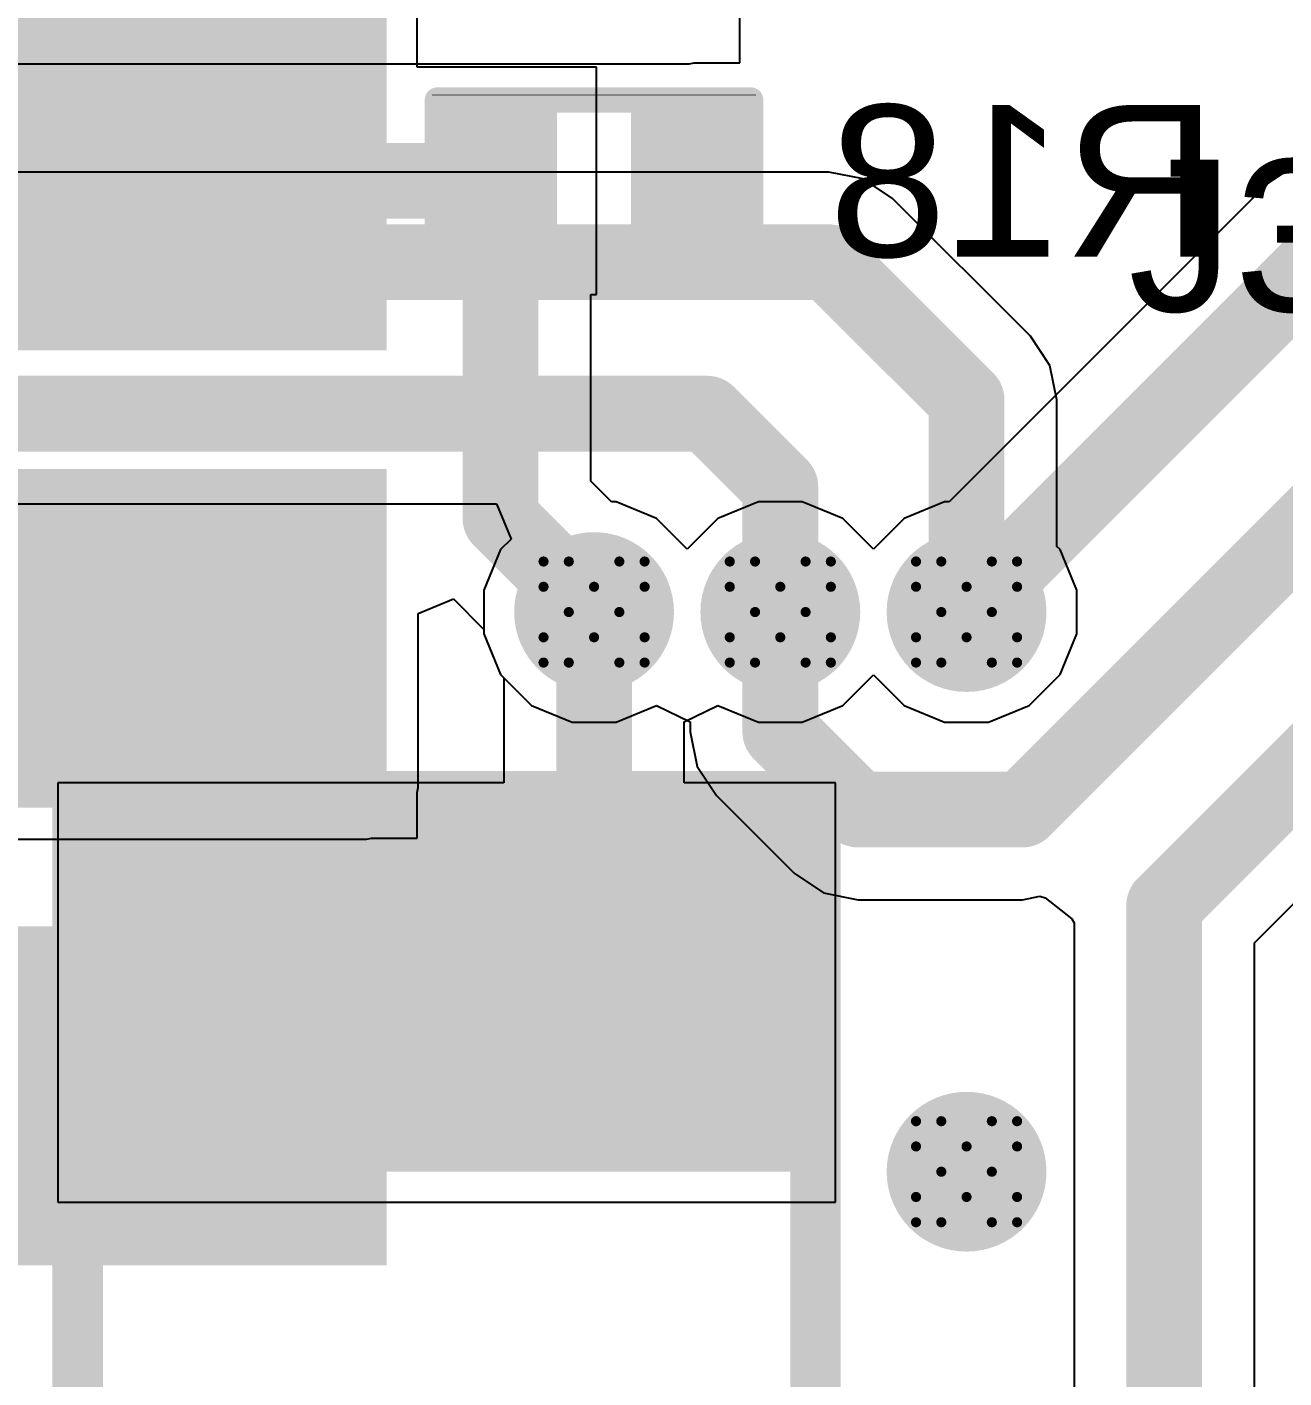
# Model space of a CAD drawing. Header units: inches. Extents: x -1 to 351, y 0 to 83.
# Drawn here: x 20.35 to 26.66, y 15.81 to 22.6 of the extents above; entities that cross this region are included whole.
import ezdxf

# ---------------------------------------------------------------- set-up
doc = ezdxf.new("R2010")
doc.units = ezdxf.units.IN
for name, color, linetype in [('Bottom Layer', 5, 'Continuous'), ('Bottom Overlay', 54, 'Continuous'), ('Bottom Paste', 16, 'Continuous'), ('Bottom Solder', 6, 'Continuous'), ('Drill Drawing', 1, 'Continuous'), ('Top Layer', 1, 'Continuous'), ('Top Overlay', 2, 'Continuous'), ('Top Paste', 8, 'Continuous'), ('Top Solder', 216, 'Continuous'), ('Via Holes', 16, 'Continuous')]:
    doc.layers.add(name, color=color, linetype=linetype)
doc.styles.add('Arial', font='', dxfattribs={"height": 0.2})
doc.styles.get('Arial').set_extended_font_data('Arial')

# ---------------------------------------------------------------- blocks, each defined once
blk = doc.blocks.new('R___0402_B_31')
at = {"layer": 'Bottom Layer'}
for points in [[(-0.2412999999999999, 0.3174999999999999), (-0.2413000000000001, -0.3175), (-0.6985, -0.3174999999999999), (-0.6985, 0.3175)], [(0.6985, 0.3174999999999999), (0.6985, -0.3175), (0.2412999999999999, -0.3174999999999999), (0.2413000000000001, 0.3175)]]:
    blk.add_hatch(color=5, dxfattribs=at).paths.add_polyline_path(points)
at = {"layer": 'Bottom Paste'}
for points in [[(-0.2412999999999999, 0.3174999999999999), (-0.2413000000000001, -0.3175), (-0.6985, -0.3174999999999999), (-0.6985, 0.3175)], [(0.6985, 0.3174999999999999), (0.6985, -0.3175), (0.2412999999999999, -0.3174999999999999), (0.2413000000000001, 0.3175)]]:
    blk.add_hatch(color=16, dxfattribs=at).paths.add_polyline_path(points)
at = {"layer": 'Bottom Solder'}
for points in [[(-0.1862988399999999, 0.3725011599999999), (-0.18629884, -0.3725011600000001), (-0.75350116, -0.3725011599999999), (-0.75350116, 0.3725011600000001)], [(0.75350116, 0.3725011599999999), (0.75350116, -0.3725011600000001), (0.1862988399999999, -0.3725011599999999), (0.18629884, 0.3725011600000001)]]:
    blk.add_hatch(color=6, dxfattribs=at).paths.add_polyline_path(points)
at = {"layer": 'Bottom Overlay'}
for points in [[(-0.7874, 0.4064, 0.127, 0.127, 0), (0.7874, 0.4064, 0.127, 0.127, 0)], [(-0.7874, -0.4064, 0.127, 0.127, 0), (-0.7874, 0.4064, 0.127, 0.127, 0)], [(-0.8128, 0.4318, 0.0032258, 0.0032258, 0), (0.8128, 0.4318, 0.0032258, 0.0032258, 0)], [(0.7874, -0.4064, 0.127, 0.127, 0), (0.7874, 0.4064, 0.127, 0.127, 0)], [(-0.7874, -0.4064, 0.127, 0.127, 0), (0.7874, -0.4064, 0.127, 0.127, 0)]]:
    blk.add_lwpolyline(points, format="xyseb", dxfattribs=at)
for points in [[(-0.8191499999999999, 0.4064, 0.0635, 0.0635, 1), (-0.7556499999999999, 0.4064, 0.0635, 0.0635, 1)], [(-0.8191499999999999, 0.4064, 0.0635, 0.0635, 1), (-0.7556499999999999, 0.4064, 0.0635, 0.0635, 1)], [(-0.81360518, 0.4318, 0.0016129, 0.0016129, 1), (-0.8119948199999999, 0.4318, 0.0016129, 0.0016129, 1)], [(0.7556499999999999, 0.4064, 0.0635, 0.0635, 1), (0.8191499999999999, 0.4064, 0.0635, 0.0635, 1)], [(0.7556499999999999, 0.4064, 0.0635, 0.0635, 1), (0.8191499999999999, 0.4064, 0.0635, 0.0635, 1)], [(0.8119948199999999, 0.4318, 0.0016129, 0.0016129, 1), (0.81360518, 0.4318, 0.0016129, 0.0016129, 1)], [(-0.8191499999999999, -0.4064, 0.0635, 0.0635, 1), (-0.7556499999999999, -0.4064, 0.0635, 0.0635, 1)], [(-0.8191499999999999, -0.4064, 0.0635, 0.0635, 1), (-0.7556499999999999, -0.4064, 0.0635, 0.0635, 1)], [(0.7556499999999999, -0.4064, 0.0635, 0.0635, 1), (0.8191499999999999, -0.4064, 0.0635, 0.0635, 1)], [(0.7556499999999999, -0.4064, 0.0635, 0.0635, 1), (0.8191499999999999, -0.4064, 0.0635, 0.0635, 1)]]:
    blk.add_lwpolyline(points, format="xyseb", close=True, dxfattribs=at)
blk = doc.blocks.new('RES_2512_35')
at = {"layer": 'Top Layer'}
for points in [[(-4.04999825, 1.70000041), (-2.44999891, 1.70000041), (-2.44999891, -1.70000041), (-4.04999825, -1.70000041)], [(2.45000145, 1.70000041), (4.050000789999999, 1.70000041), (4.050000789999999, -1.70000041), (2.45000145, -1.70000041)]]:
    blk.add_hatch(color=1, dxfattribs=at).paths.add_polyline_path(points)
at = {"layer": 'Top Paste'}
for points in [[(-4.04999825, 1.70000041), (-2.44999891, 1.70000041), (-2.44999891, -1.70000041), (-4.04999825, -1.70000041)], [(2.45000145, 1.70000041), (4.050000789999999, 1.70000041), (4.050000789999999, -1.70000041), (2.45000145, -1.70000041)]]:
    blk.add_hatch(color=8, dxfattribs=at).paths.add_polyline_path(points)
at = {"layer": 'Top Solder'}
for points in [[(-4.15159825, 1.80160041), (-2.34839891, 1.80160041), (-2.34839891, -1.80160041), (-4.15159825, -1.80160041)], [(2.34840145, 1.80160041), (4.15160079, 1.80160041), (4.15160079, -1.80160041), (2.34840145, -1.80160041)]]:
    blk.add_hatch(color=216, dxfattribs=at).paths.add_polyline_path(points)
at = {"layer": 'Top Overlay'}
for points in [[(-4.2418, 1.8542, 0.254, 0.254, 0), (-4.2418, -1.8542, 0.254, 0.254, 0)], [(-4.2418, 1.8542, 0.254, 0.254, 0), (4.236557439999999, 1.8542, 0.254, 0.254, 0)], [(4.236557439999999, 1.8542, 0.254, 0.254, 0), (4.236557439999999, -1.8542, 0.254, 0.254, 0)], [(-4.2418, -1.8542, 0.254, 0.254, 0), (4.236557439999999, -1.8542, 0.254, 0.254, 0)]]:
    blk.add_lwpolyline(points, format="xyseb", dxfattribs=at)
for points in [[(-4.3053, 1.8542, 0.127, 0.127, 1), (-4.1783, 1.8542, 0.127, 0.127, 1)], [(-4.3053, 1.8542, 0.127, 0.127, 1), (-4.1783, 1.8542, 0.127, 0.127, 1)], [(4.17305744, 1.8542, 0.127, 0.127, 1), (4.30005744, 1.8542, 0.127, 0.127, 1)], [(4.17305744, 1.8542, 0.127, 0.127, 1), (4.30005744, 1.8542, 0.127, 0.127, 1)], [(-4.3053, -1.8542, 0.127, 0.127, 1), (-4.1783, -1.8542, 0.127, 0.127, 1)], [(-4.3053, -1.8542, 0.127, 0.127, 1), (-4.1783, -1.8542, 0.127, 0.127, 1)], [(4.17305744, -1.8542, 0.127, 0.127, 1), (4.30005744, -1.8542, 0.127, 0.127, 1)], [(4.17305744, -1.8542, 0.127, 0.127, 1), (4.30005744, -1.8542, 0.127, 0.127, 1)]]:
    blk.add_lwpolyline(points, format="xyseb", close=True, dxfattribs=at)
blk = doc.blocks.new('SOT__223_B_50')
at = {"layer": 'Bottom Layer'}
for points in [[(-3.05000025, 4.04999952), (-1.55000071, 4.04999952), (-1.55000071, 2.04999844), (-3.05000025, 2.04999844)], [(-0.74999977, 4.04999952), (0.74999977, 4.04999952), (0.74999977, 2.04999844), (-0.74999977, 2.04999844)], [(1.55000071, 4.04999952), (3.05000025, 4.04999952), (3.05000025, 2.04999844), (1.55000071, 2.04999844)]]:
    blk.add_hatch(color=5, dxfattribs=at).paths.add_polyline_path(points)
at = {"layer": 'Bottom Paste'}
for points in [[(-3.05000025, 4.04999952), (-1.55000071, 4.04999952), (-1.55000071, 2.04999844), (-3.05000025, 2.04999844)], [(-0.74999977, 4.04999952), (0.74999977, 4.04999952), (0.74999977, 2.04999844), (-0.74999977, 2.04999844)], [(1.55000071, 4.04999952), (3.05000025, 4.04999952), (3.05000025, 2.04999844), (1.55000071, 2.04999844)]]:
    blk.add_hatch(color=16, dxfattribs=at).paths.add_polyline_path(points)
at = {"layer": 'Bottom Solder'}
for points in [[(-3.15160025, 4.15159952), (-1.44840071, 4.15159952), (-1.44840071, 1.94839844), (-3.15160025, 1.94839844)], [(-0.85159977, 4.15159952), (0.85159977, 4.15159952), (0.85159977, 1.94839844), (-0.85159977, 1.94839844)], [(1.44840071, 4.15159952), (3.15160025, 4.15159952), (3.15160025, 1.94839844), (1.44840071, 1.94839844)]]:
    blk.add_hatch(color=6, dxfattribs=at).paths.add_polyline_path(points)

msp = doc.modelspace()

# ---------------------------------------------------------------- hatches: boundary and pattern name
at = {"layer": 'Bottom Layer'}
msp.add_hatch(color=5, dxfattribs=at).paths.add_polyline_path([(13.95409198, 18.77750626), (22.05409102, 18.77750626), (22.05409102, 20.27750834), (13.95409198, 20.27750834)])
h = msp.add_hatch(color=5, dxfattribs=at)
edge = h.paths.add_edge_path()
edge.add_arc((23.19790382, 19.6596), 0.2999994, 0, 360)
h = msp.add_hatch(color=5, dxfattribs=at)
edge = h.paths.add_edge_path()
edge.add_arc((24.13385064, 19.6596), 0.2999994, 0, 360)
h = msp.add_hatch(color=5, dxfattribs=at)
edge = h.paths.add_edge_path()
edge.add_arc((25.06979746, 19.6596), 0.2999994, 0, 360)
h = msp.add_hatch(color=5, dxfattribs=at)
edge = h.paths.add_edge_path()
edge.add_arc((25.0698, 16.84600644), 0.2999994, 0, 360)
at = {"layer": 'Bottom Solder'}
h = msp.add_hatch(color=6, dxfattribs=at)
edge = h.paths.add_edge_path()
edge.add_arc((23.19790382, 19.6596), 0.4015993999999999, 0, 360)
h = msp.add_hatch(color=6, dxfattribs=at)
edge = h.paths.add_edge_path()
edge.add_arc((24.13385064, 19.6596), 0.4015993999999999, 0, 360)
h = msp.add_hatch(color=6, dxfattribs=at)
edge = h.paths.add_edge_path()
edge.add_arc((25.06979746, 19.6596), 0.4015993999999999, 0, 360)
h = msp.add_hatch(color=6, dxfattribs=at)
edge = h.paths.add_edge_path()
edge.add_arc((25.0698, 16.84600644), 0.4015993999999999, 0, 360)
at = {"layer": 'Top Layer'}
h = msp.add_hatch(color=1, dxfattribs=at)
edge = h.paths.add_edge_path()
edge.add_arc((23.19790382, 19.6596), 0.2999994, 0, 360)
h = msp.add_hatch(color=1, dxfattribs=at)
edge = h.paths.add_edge_path()
edge.add_arc((24.13385064, 19.6596), 0.2999994, 0, 360)
h = msp.add_hatch(color=1, dxfattribs=at)
edge = h.paths.add_edge_path()
edge.add_arc((25.06979746, 19.6596), 0.2999994, 0, 360)
h = msp.add_hatch(color=1, dxfattribs=at)
edge = h.paths.add_edge_path()
edge.add_arc((25.0698, 16.84600644), 0.2999994, 0, 360)
at = {"layer": 'Top Solder'}
h = msp.add_hatch(color=216, dxfattribs=at)
edge = h.paths.add_edge_path()
edge.add_arc((23.19790382, 19.6596), 0.4015993999999999, 0, 360)
h = msp.add_hatch(color=216, dxfattribs=at)
edge = h.paths.add_edge_path()
edge.add_arc((24.13385064, 19.6596), 0.4015993999999999, 0, 360)
h = msp.add_hatch(color=216, dxfattribs=at)
edge = h.paths.add_edge_path()
edge.add_arc((25.06979746, 19.6596), 0.4015993999999999, 0, 360)
h = msp.add_hatch(color=216, dxfattribs=at)
edge = h.paths.add_edge_path()
edge.add_arc((25.0698, 16.84600644), 0.4015993999999999, 0, 360)
at = {"layer": 'Via Holes'}
h = msp.add_hatch(color=7, dxfattribs=at)
edge = h.paths.add_edge_path()
edge.add_arc((23.19790382, 19.6596), 0.1499997, 0, 360)
h = msp.add_hatch(color=7, dxfattribs=at)
edge = h.paths.add_edge_path()
edge.add_arc((24.13385064, 19.6596), 0.1499997, 0, 360)
h = msp.add_hatch(color=7, dxfattribs=at)
edge = h.paths.add_edge_path()
edge.add_arc((25.06979746, 19.6596), 0.1499997, 0, 360)
h = msp.add_hatch(color=7, dxfattribs=at)
edge = h.paths.add_edge_path()
edge.add_arc((25.0698, 16.84600644), 0.1499997, 0, 360)

# ---------------------------------------------------------------- linework, layer by layer
at = {"layer": 'Bottom Layer'}
for p, q in [((22.30809356, 22.39900778), (22.30809356, 22.83150374)), ((23.21052254, 22.39900778), (22.30809356, 22.39900778)), ((23.21052254, 21.25600778), (23.21052254, 22.39900778)), ((26.72965952, 21.9116021), (26.58262654, 21.81335998)), ((26.58262146, 21.81335236), (24.98286596, 20.2135994)), ((26.58262654, 21.81335998), (26.58262146, 21.81335236)), ((23.18112966, 20.3173076), (23.18112966, 21.25600778)), ((23.18112966, 21.25600778), (23.21052254, 21.25600778)), ((23.28483532, 20.2135994), (23.18112966, 20.3173076)), ((23.30810172, 20.2135994), (23.28483532, 20.2135994)), ((23.51171828, 20.1292587), (23.30810172, 20.2135994)), ((24.02365274, 20.2135994), (23.82003618, 20.1292587)), ((24.24404854, 20.2135994), (24.02365274, 20.2135994)), ((24.4476651, 20.1292587), (24.24404854, 20.2135994)), ((24.95959956, 20.2135994), (24.755983, 20.1292587)), ((24.98286596, 20.2135994), (24.95959956, 20.2135994)), ((23.66587596, 19.97510102), (23.51171828, 20.1292587)), ((23.82003618, 20.1292587), (23.66587596, 19.97510102)), ((24.60182532, 19.97510102), (24.4476651, 20.1292587)), ((24.755983, 20.1292587), (24.60182532, 19.97510102)), ((22.31306942, 19.65205366), (22.49086942, 19.72570096)), ((22.49086942, 19.72570096), (22.64390442, 19.5726685)), ((22.31306942, 18.77750626), (22.31306942, 19.65205366)), ((22.64390442, 19.5726685), (22.64390442, 19.5494021)), ((22.64390442, 19.5494021), (22.72824512, 19.34578554)), ((26.51636556, 17.99691346), (27.98179824, 19.46234614)), ((22.72824512, 19.34578554), (22.88408936, 19.1899413)), ((22.88408936, 19.1899413), (23.08770592, 19.1056006)), ((23.30810172, 19.1056006), (23.51171574, 19.1899413)), ((23.51171574, 19.1899413), (23.68064352, 19.1074167)), ((23.08770592, 19.1056006), (23.30810172, 19.1056006)), ((23.68064352, 19.1074167), (23.68064352, 19.0573914)), ((23.68064352, 19.0573914), (23.7151418, 18.88395512)), ((23.7151418, 18.88395512), (23.81338392, 18.73692468)), ((22.30809356, 18.7524898), (22.31306942, 18.77750626)), ((22.30809356, 18.5235088), (22.30809356, 18.7524898)), ((23.81338392, 18.73692468), (24.20399782, 18.34631078)), ((16.21306892, 18.5185304), (22.05409356, 18.5185304)), ((22.05409356, 18.5185304), (22.07912272, 18.5235088)), ((22.07912272, 18.5235088), (22.30809356, 18.5235088)), ((24.20399782, 18.34631078), (24.35102826, 18.24806866)), ((24.35102826, 18.24806866), (24.52446454, 18.21356784)), ((24.52446454, 18.21356784), (24.52447724, 18.21357038)), ((24.52447724, 18.21357038), (25.35045222, 18.21357038)), ((25.35045222, 18.21357038), (25.43788156, 18.23096176)), ((25.43788156, 18.23096176), (25.46548628, 18.22352972)), ((25.46548628, 18.22352972), (25.59906996, 18.11671256)), ((25.59906996, 18.11671256), (25.60995132, 18.0977032)), ((25.60995132, 18.0977032), (25.60995132, 15.2353899)), ((26.51636556, 15.2353899), (26.51636556, 17.99691346))]:
    msp.add_line(p, q, dxfattribs=at)
for points in [[(21.05409302, 21.82750778, 0.3809999999999999, 0.3809999999999999, 0), (22.72792254, 21.82750778, 0.3809999999999999, 0.3809999999999999, 0)], [(22.72792254, 20.12958128, 0.3809999999999999, 0.3809999999999999, 0), (22.72792254, 21.82750778, 0.3809999999999999, 0.3809999999999999, 0)], [(25.0698, 19.6596, 0.3809999999999999, 0.3809999999999999, 0), (26.90309326, 21.49289326, 0.3809999999999999, 0.3809999999999999, 0)], [(25.35045222, 18.6667775, 0.3809999999999999, 0.3809999999999999, 0), (27.38320406, 20.69952934, 0.3809999999999999, 0.3809999999999999, 0)], [(22.72792254, 20.12958128, 0.3809999999999999, 0.3809999999999999, 0), (23.19790382, 19.6596, 0.3809999999999999, 0.3809999999999999, 0)], [(26.06315844, 18.18463978, 0.3809999999999999, 0.3809999999999999, 0), (27.79407192, 19.91555326, 0.3809999999999999, 0.3809999999999999, 0)], [(24.13385064, 19.0573914, 0.3809999999999999, 0.3809999999999999, 0), (24.13385064, 19.6596, 0.3809999999999999, 0.3809999999999999, 0)], [(25.06979746, 19.6596, 0.3809999999999999, 0.3809999999999999, 0), (25.0698, 19.6596, 0.3809999999999999, 0.3809999999999999, 0)], [(24.13385064, 19.0573914, 0.3809999999999999, 0.3809999999999999, 0), (24.52446454, 18.6667775, 0.3809999999999999, 0.3809999999999999, 0)], [(24.52446454, 18.6667775, 0.3809999999999999, 0.3809999999999999, 0), (25.35045222, 18.6667775, 0.3809999999999999, 0.3809999999999999, 0)], [(26.06315844, 14.90512386, 0.3809999999999999, 0.3809999999999999, 0), (26.06315844, 18.18463978, 0.3809999999999999, 0.3809999999999999, 0)]]:
    msp.add_lwpolyline(points, format="xyseb", dxfattribs=at)
for points in [[(20.95884302, 21.82750778, 0.1905, 0.1905, 1), (21.14934302, 21.82750778, 0.1905, 0.1905, 1)], [(22.63267254, 21.82750778, 0.1905, 0.1905, 1), (22.82317254, 21.82750778, 0.1905, 0.1905, 1)], [(22.63267254, 21.82750778, 0.1905, 0.1905, 1), (22.82317254, 21.82750778, 0.1905, 0.1905, 1)], [(22.63267254, 20.12958128, 0.1905, 0.1905, 1), (22.82317254, 20.12958128, 0.1905, 0.1905, 1)], [(22.63267254, 20.12958128, 0.1905, 0.1905, 1), (22.82317254, 20.12958128, 0.1905, 0.1905, 1)], [(23.10265382, 19.6596, 0.1905, 0.1905, 1), (23.29315382, 19.6596, 0.1905, 0.1905, 1)], [(24.03860064, 19.6596, 0.1905, 0.1905, 1), (24.22910064, 19.6596, 0.1905, 0.1905, 1)], [(24.97454746, 19.6596, 0.1905, 0.1905, 1), (25.16504746, 19.6596, 0.1905, 0.1905, 1)], [(24.97455, 19.6596, 0.1905, 0.1905, 1), (25.16505, 19.6596, 0.1905, 0.1905, 1)], [(24.97455, 19.6596, 0.1905, 0.1905, 1), (25.16505, 19.6596, 0.1905, 0.1905, 1)], [(24.03860064, 19.0573914, 0.1905, 0.1905, 1), (24.22910064, 19.0573914, 0.1905, 0.1905, 1)], [(24.03860064, 19.0573914, 0.1905, 0.1905, 1), (24.22910064, 19.0573914, 0.1905, 0.1905, 1)], [(24.42921454, 18.6667775, 0.1905, 0.1905, 1), (24.61971454, 18.6667775, 0.1905, 0.1905, 1)], [(24.42921454, 18.6667775, 0.1905, 0.1905, 1), (24.61971454, 18.6667775, 0.1905, 0.1905, 1)], [(25.25520222, 18.6667775, 0.1905, 0.1905, 1), (25.44570222, 18.6667775, 0.1905, 0.1905, 1)], [(25.25520222, 18.6667775, 0.1905, 0.1905, 1), (25.44570222, 18.6667775, 0.1905, 0.1905, 1)], [(25.96790844, 18.18463978, 0.1905, 0.1905, 1), (26.15840844, 18.18463978, 0.1905, 0.1905, 1)], [(25.96790844, 18.18463978, 0.1905, 0.1905, 1), (26.15840844, 18.18463978, 0.1905, 0.1905, 1)]]:
    msp.add_lwpolyline(points, format="xyseb", close=True, dxfattribs=at)
at = {"layer": 'Drill Drawing'}
for points in [[(22.94390382, 19.7866, 0.0508, 0.0508, 0), (22.94390382, 19.9136, 0.0508, 0.0508, 0)], [(22.94390382, 19.9136, 0.0508, 0.0508, 0), (23.07090382, 19.9136, 0.0508, 0.0508, 0)], [(23.07090382, 19.9136, 0.0508, 0.0508, 0), (23.19790382, 19.7866, 0.0508, 0.0508, 0)], [(23.19790382, 19.7866, 0.0508, 0.0508, 0), (23.32490382, 19.9136, 0.0508, 0.0508, 0)], [(23.32490382, 19.9136, 0.0508, 0.0508, 0), (23.45190382, 19.9136, 0.0508, 0.0508, 0)], [(23.45190382, 19.7866, 0.0508, 0.0508, 0), (23.45190382, 19.9136, 0.0508, 0.0508, 0)], [(23.87985064, 19.7866, 0.0508, 0.0508, 0), (23.87985064, 19.9136, 0.0508, 0.0508, 0)], [(23.87985064, 19.9136, 0.0508, 0.0508, 0), (24.00685064, 19.9136, 0.0508, 0.0508, 0)], [(24.00685064, 19.9136, 0.0508, 0.0508, 0), (24.13385064, 19.7866, 0.0508, 0.0508, 0)], [(24.13385064, 19.7866, 0.0508, 0.0508, 0), (24.26085064, 19.9136, 0.0508, 0.0508, 0)], [(24.26085064, 19.9136, 0.0508, 0.0508, 0), (24.38785064, 19.9136, 0.0508, 0.0508, 0)], [(24.38785064, 19.7866, 0.0508, 0.0508, 0), (24.38785064, 19.9136, 0.0508, 0.0508, 0)], [(24.81579746, 19.7866, 0.0508, 0.0508, 0), (24.81579746, 19.9136, 0.0508, 0.0508, 0)], [(24.81579746, 19.9136, 0.0508, 0.0508, 0), (24.94279746, 19.9136, 0.0508, 0.0508, 0)], [(24.94279746, 19.9136, 0.0508, 0.0508, 0), (25.06979746, 19.7866, 0.0508, 0.0508, 0)], [(25.06979746, 19.7866, 0.0508, 0.0508, 0), (25.19679746, 19.9136, 0.0508, 0.0508, 0)], [(25.19679746, 19.9136, 0.0508, 0.0508, 0), (25.32379746, 19.9136, 0.0508, 0.0508, 0)], [(25.32379746, 19.7866, 0.0508, 0.0508, 0), (25.32379746, 19.9136, 0.0508, 0.0508, 0)], [(22.94390382, 19.7866, 0.0508, 0.0508, 0), (23.07090382, 19.6596, 0.0508, 0.0508, 0)], [(23.32490382, 19.6596, 0.0508, 0.0508, 0), (23.45190382, 19.7866, 0.0508, 0.0508, 0)], [(23.87985064, 19.7866, 0.0508, 0.0508, 0), (24.00685064, 19.6596, 0.0508, 0.0508, 0)], [(24.26085064, 19.6596, 0.0508, 0.0508, 0), (24.38785064, 19.7866, 0.0508, 0.0508, 0)], [(24.81579746, 19.7866, 0.0508, 0.0508, 0), (24.94279746, 19.6596, 0.0508, 0.0508, 0)], [(25.19679746, 19.6596, 0.0508, 0.0508, 0), (25.32379746, 19.7866, 0.0508, 0.0508, 0)], [(22.94390382, 19.5326, 0.0508, 0.0508, 0), (23.07090382, 19.6596, 0.0508, 0.0508, 0)], [(23.32490382, 19.6596, 0.0508, 0.0508, 0), (23.45190382, 19.5326, 0.0508, 0.0508, 0)], [(23.87985064, 19.5326, 0.0508, 0.0508, 0), (24.00685064, 19.6596, 0.0508, 0.0508, 0)], [(24.26085064, 19.6596, 0.0508, 0.0508, 0), (24.38785064, 19.5326, 0.0508, 0.0508, 0)], [(24.81579746, 19.5326, 0.0508, 0.0508, 0), (24.94279746, 19.6596, 0.0508, 0.0508, 0)], [(25.19679746, 19.6596, 0.0508, 0.0508, 0), (25.32379746, 19.5326, 0.0508, 0.0508, 0)], [(22.94390382, 19.4056, 0.0508, 0.0508, 0), (22.94390382, 19.5326, 0.0508, 0.0508, 0)], [(23.07090382, 19.4056, 0.0508, 0.0508, 0), (23.19790382, 19.5326, 0.0508, 0.0508, 0)], [(23.19790382, 19.5326, 0.0508, 0.0508, 0), (23.32490382, 19.4056, 0.0508, 0.0508, 0)], [(23.45190382, 19.4056, 0.0508, 0.0508, 0), (23.45190382, 19.5326, 0.0508, 0.0508, 0)], [(23.87985064, 19.4056, 0.0508, 0.0508, 0), (23.87985064, 19.5326, 0.0508, 0.0508, 0)], [(24.00685064, 19.4056, 0.0508, 0.0508, 0), (24.13385064, 19.5326, 0.0508, 0.0508, 0)], [(24.13385064, 19.5326, 0.0508, 0.0508, 0), (24.26085064, 19.4056, 0.0508, 0.0508, 0)], [(24.38785064, 19.4056, 0.0508, 0.0508, 0), (24.38785064, 19.5326, 0.0508, 0.0508, 0)], [(24.81579746, 19.4056, 0.0508, 0.0508, 0), (24.81579746, 19.5326, 0.0508, 0.0508, 0)], [(24.94279746, 19.4056, 0.0508, 0.0508, 0), (25.06979746, 19.5326, 0.0508, 0.0508, 0)], [(25.06979746, 19.5326, 0.0508, 0.0508, 0), (25.19679746, 19.4056, 0.0508, 0.0508, 0)], [(25.32379746, 19.4056, 0.0508, 0.0508, 0), (25.32379746, 19.5326, 0.0508, 0.0508, 0)], [(22.94390382, 19.4056, 0.0508, 0.0508, 0), (23.07090382, 19.4056, 0.0508, 0.0508, 0)], [(23.32490382, 19.4056, 0.0508, 0.0508, 0), (23.45190382, 19.4056, 0.0508, 0.0508, 0)], [(23.87985064, 19.4056, 0.0508, 0.0508, 0), (24.00685064, 19.4056, 0.0508, 0.0508, 0)], [(24.26085064, 19.4056, 0.0508, 0.0508, 0), (24.38785064, 19.4056, 0.0508, 0.0508, 0)], [(24.81579746, 19.4056, 0.0508, 0.0508, 0), (24.94279746, 19.4056, 0.0508, 0.0508, 0)], [(25.19679746, 19.4056, 0.0508, 0.0508, 0), (25.32379746, 19.4056, 0.0508, 0.0508, 0)], [(24.8158, 16.97300644, 0.0508, 0.0508, 0), (24.8158, 17.10000644, 0.0508, 0.0508, 0)], [(24.8158, 17.10000644, 0.0508, 0.0508, 0), (24.9428, 17.10000644, 0.0508, 0.0508, 0)], [(24.9428, 17.10000644, 0.0508, 0.0508, 0), (25.0698, 16.97300644, 0.0508, 0.0508, 0)], [(25.0698, 16.97300644, 0.0508, 0.0508, 0), (25.1968, 17.10000644, 0.0508, 0.0508, 0)], [(25.1968, 17.10000644, 0.0508, 0.0508, 0), (25.3238, 17.10000644, 0.0508, 0.0508, 0)], [(25.3238, 16.97300644, 0.0508, 0.0508, 0), (25.3238, 17.10000644, 0.0508, 0.0508, 0)], [(24.8158, 16.97300644, 0.0508, 0.0508, 0), (24.9428, 16.84600644, 0.0508, 0.0508, 0)], [(25.1968, 16.84600644, 0.0508, 0.0508, 0), (25.3238, 16.97300644, 0.0508, 0.0508, 0)], [(24.8158, 16.71900644, 0.0508, 0.0508, 0), (24.9428, 16.84600644, 0.0508, 0.0508, 0)], [(25.1968, 16.84600644, 0.0508, 0.0508, 0), (25.3238, 16.71900644, 0.0508, 0.0508, 0)], [(24.8158, 16.59200644, 0.0508, 0.0508, 0), (24.8158, 16.71900644, 0.0508, 0.0508, 0)], [(24.9428, 16.59200644, 0.0508, 0.0508, 0), (25.0698, 16.71900644, 0.0508, 0.0508, 0)], [(25.0698, 16.71900644, 0.0508, 0.0508, 0), (25.1968, 16.59200644, 0.0508, 0.0508, 0)], [(25.3238, 16.59200644, 0.0508, 0.0508, 0), (25.3238, 16.71900644, 0.0508, 0.0508, 0)], [(24.8158, 16.59200644, 0.0508, 0.0508, 0), (24.9428, 16.59200644, 0.0508, 0.0508, 0)], [(25.1968, 16.59200644, 0.0508, 0.0508, 0), (25.3238, 16.59200644, 0.0508, 0.0508, 0)]]:
    msp.add_lwpolyline(points, format="xyseb", dxfattribs=at)
for points in [[(22.93120382, 19.9136, 0.0254, 0.0254, 1), (22.95660382, 19.9136, 0.0254, 0.0254, 1)], [(22.93120382, 19.9136, 0.0254, 0.0254, 1), (22.95660382, 19.9136, 0.0254, 0.0254, 1)], [(23.05820382, 19.9136, 0.0254, 0.0254, 1), (23.08360382, 19.9136, 0.0254, 0.0254, 1)], [(23.05820382, 19.9136, 0.0254, 0.0254, 1), (23.08360382, 19.9136, 0.0254, 0.0254, 1)], [(23.31220382, 19.9136, 0.0254, 0.0254, 1), (23.33760382, 19.9136, 0.0254, 0.0254, 1)], [(23.31220382, 19.9136, 0.0254, 0.0254, 1), (23.33760382, 19.9136, 0.0254, 0.0254, 1)], [(23.43920382, 19.9136, 0.0254, 0.0254, 1), (23.46460382, 19.9136, 0.0254, 0.0254, 1)], [(23.43920382, 19.9136, 0.0254, 0.0254, 1), (23.46460382, 19.9136, 0.0254, 0.0254, 1)], [(23.86715064, 19.9136, 0.0254, 0.0254, 1), (23.89255064, 19.9136, 0.0254, 0.0254, 1)], [(23.86715064, 19.9136, 0.0254, 0.0254, 1), (23.89255064, 19.9136, 0.0254, 0.0254, 1)], [(23.99415064, 19.9136, 0.0254, 0.0254, 1), (24.01955064, 19.9136, 0.0254, 0.0254, 1)], [(23.99415064, 19.9136, 0.0254, 0.0254, 1), (24.01955064, 19.9136, 0.0254, 0.0254, 1)], [(24.24815064, 19.9136, 0.0254, 0.0254, 1), (24.27355064, 19.9136, 0.0254, 0.0254, 1)], [(24.24815064, 19.9136, 0.0254, 0.0254, 1), (24.27355064, 19.9136, 0.0254, 0.0254, 1)], [(24.37515064, 19.9136, 0.0254, 0.0254, 1), (24.40055064, 19.9136, 0.0254, 0.0254, 1)], [(24.37515064, 19.9136, 0.0254, 0.0254, 1), (24.40055064, 19.9136, 0.0254, 0.0254, 1)], [(24.80309746, 19.9136, 0.0254, 0.0254, 1), (24.82849746, 19.9136, 0.0254, 0.0254, 1)], [(24.80309746, 19.9136, 0.0254, 0.0254, 1), (24.82849746, 19.9136, 0.0254, 0.0254, 1)], [(24.93009746, 19.9136, 0.0254, 0.0254, 1), (24.95549746, 19.9136, 0.0254, 0.0254, 1)], [(24.93009746, 19.9136, 0.0254, 0.0254, 1), (24.95549746, 19.9136, 0.0254, 0.0254, 1)], [(25.18409746, 19.9136, 0.0254, 0.0254, 1), (25.20949746, 19.9136, 0.0254, 0.0254, 1)], [(25.18409746, 19.9136, 0.0254, 0.0254, 1), (25.20949746, 19.9136, 0.0254, 0.0254, 1)], [(25.31109746, 19.9136, 0.0254, 0.0254, 1), (25.33649746, 19.9136, 0.0254, 0.0254, 1)], [(25.31109746, 19.9136, 0.0254, 0.0254, 1), (25.33649746, 19.9136, 0.0254, 0.0254, 1)], [(22.93120382, 19.7866, 0.0254, 0.0254, 1), (22.95660382, 19.7866, 0.0254, 0.0254, 1)], [(22.93120382, 19.7866, 0.0254, 0.0254, 1), (22.95660382, 19.7866, 0.0254, 0.0254, 1)], [(23.18520382, 19.7866, 0.0254, 0.0254, 1), (23.21060382, 19.7866, 0.0254, 0.0254, 1)], [(23.18520382, 19.7866, 0.0254, 0.0254, 1), (23.21060382, 19.7866, 0.0254, 0.0254, 1)], [(23.43920382, 19.7866, 0.0254, 0.0254, 1), (23.46460382, 19.7866, 0.0254, 0.0254, 1)], [(23.43920382, 19.7866, 0.0254, 0.0254, 1), (23.46460382, 19.7866, 0.0254, 0.0254, 1)], [(23.86715064, 19.7866, 0.0254, 0.0254, 1), (23.89255064, 19.7866, 0.0254, 0.0254, 1)], [(23.86715064, 19.7866, 0.0254, 0.0254, 1), (23.89255064, 19.7866, 0.0254, 0.0254, 1)], [(24.12115064, 19.7866, 0.0254, 0.0254, 1), (24.14655064, 19.7866, 0.0254, 0.0254, 1)], [(24.12115064, 19.7866, 0.0254, 0.0254, 1), (24.14655064, 19.7866, 0.0254, 0.0254, 1)], [(24.37515064, 19.7866, 0.0254, 0.0254, 1), (24.40055064, 19.7866, 0.0254, 0.0254, 1)], [(24.37515064, 19.7866, 0.0254, 0.0254, 1), (24.40055064, 19.7866, 0.0254, 0.0254, 1)], [(24.80309746, 19.7866, 0.0254, 0.0254, 1), (24.82849746, 19.7866, 0.0254, 0.0254, 1)], [(24.80309746, 19.7866, 0.0254, 0.0254, 1), (24.82849746, 19.7866, 0.0254, 0.0254, 1)], [(25.05709746, 19.7866, 0.0254, 0.0254, 1), (25.08249746, 19.7866, 0.0254, 0.0254, 1)], [(25.05709746, 19.7866, 0.0254, 0.0254, 1), (25.08249746, 19.7866, 0.0254, 0.0254, 1)], [(25.31109746, 19.7866, 0.0254, 0.0254, 1), (25.33649746, 19.7866, 0.0254, 0.0254, 1)], [(25.31109746, 19.7866, 0.0254, 0.0254, 1), (25.33649746, 19.7866, 0.0254, 0.0254, 1)], [(23.05820382, 19.6596, 0.0254, 0.0254, 1), (23.08360382, 19.6596, 0.0254, 0.0254, 1)], [(23.05820382, 19.6596, 0.0254, 0.0254, 1), (23.08360382, 19.6596, 0.0254, 0.0254, 1)], [(23.31220382, 19.6596, 0.0254, 0.0254, 1), (23.33760382, 19.6596, 0.0254, 0.0254, 1)], [(23.31220382, 19.6596, 0.0254, 0.0254, 1), (23.33760382, 19.6596, 0.0254, 0.0254, 1)], [(23.99415064, 19.6596, 0.0254, 0.0254, 1), (24.01955064, 19.6596, 0.0254, 0.0254, 1)], [(23.99415064, 19.6596, 0.0254, 0.0254, 1), (24.01955064, 19.6596, 0.0254, 0.0254, 1)], [(24.24815064, 19.6596, 0.0254, 0.0254, 1), (24.27355064, 19.6596, 0.0254, 0.0254, 1)], [(24.24815064, 19.6596, 0.0254, 0.0254, 1), (24.27355064, 19.6596, 0.0254, 0.0254, 1)], [(24.93009746, 19.6596, 0.0254, 0.0254, 1), (24.95549746, 19.6596, 0.0254, 0.0254, 1)], [(24.93009746, 19.6596, 0.0254, 0.0254, 1), (24.95549746, 19.6596, 0.0254, 0.0254, 1)], [(25.18409746, 19.6596, 0.0254, 0.0254, 1), (25.20949746, 19.6596, 0.0254, 0.0254, 1)], [(25.18409746, 19.6596, 0.0254, 0.0254, 1), (25.20949746, 19.6596, 0.0254, 0.0254, 1)], [(22.93120382, 19.5326, 0.0254, 0.0254, 1), (22.95660382, 19.5326, 0.0254, 0.0254, 1)], [(22.93120382, 19.5326, 0.0254, 0.0254, 1), (22.95660382, 19.5326, 0.0254, 0.0254, 1)], [(23.18520382, 19.5326, 0.0254, 0.0254, 1), (23.21060382, 19.5326, 0.0254, 0.0254, 1)], [(23.18520382, 19.5326, 0.0254, 0.0254, 1), (23.21060382, 19.5326, 0.0254, 0.0254, 1)], [(23.43920382, 19.5326, 0.0254, 0.0254, 1), (23.46460382, 19.5326, 0.0254, 0.0254, 1)], [(23.43920382, 19.5326, 0.0254, 0.0254, 1), (23.46460382, 19.5326, 0.0254, 0.0254, 1)], [(23.86715064, 19.5326, 0.0254, 0.0254, 1), (23.89255064, 19.5326, 0.0254, 0.0254, 1)], [(23.86715064, 19.5326, 0.0254, 0.0254, 1), (23.89255064, 19.5326, 0.0254, 0.0254, 1)], [(24.12115064, 19.5326, 0.0254, 0.0254, 1), (24.14655064, 19.5326, 0.0254, 0.0254, 1)], [(24.12115064, 19.5326, 0.0254, 0.0254, 1), (24.14655064, 19.5326, 0.0254, 0.0254, 1)], [(24.37515064, 19.5326, 0.0254, 0.0254, 1), (24.40055064, 19.5326, 0.0254, 0.0254, 1)], [(24.37515064, 19.5326, 0.0254, 0.0254, 1), (24.40055064, 19.5326, 0.0254, 0.0254, 1)], [(24.80309746, 19.5326, 0.0254, 0.0254, 1), (24.82849746, 19.5326, 0.0254, 0.0254, 1)], [(24.80309746, 19.5326, 0.0254, 0.0254, 1), (24.82849746, 19.5326, 0.0254, 0.0254, 1)], [(25.05709746, 19.5326, 0.0254, 0.0254, 1), (25.08249746, 19.5326, 0.0254, 0.0254, 1)], [(25.05709746, 19.5326, 0.0254, 0.0254, 1), (25.08249746, 19.5326, 0.0254, 0.0254, 1)], [(25.31109746, 19.5326, 0.0254, 0.0254, 1), (25.33649746, 19.5326, 0.0254, 0.0254, 1)], [(25.31109746, 19.5326, 0.0254, 0.0254, 1), (25.33649746, 19.5326, 0.0254, 0.0254, 1)], [(22.93120382, 19.4056, 0.0254, 0.0254, 1), (22.95660382, 19.4056, 0.0254, 0.0254, 1)], [(22.93120382, 19.4056, 0.0254, 0.0254, 1), (22.95660382, 19.4056, 0.0254, 0.0254, 1)], [(23.05820382, 19.4056, 0.0254, 0.0254, 1), (23.08360382, 19.4056, 0.0254, 0.0254, 1)], [(23.05820382, 19.4056, 0.0254, 0.0254, 1), (23.08360382, 19.4056, 0.0254, 0.0254, 1)], [(23.31220382, 19.4056, 0.0254, 0.0254, 1), (23.33760382, 19.4056, 0.0254, 0.0254, 1)], [(23.31220382, 19.4056, 0.0254, 0.0254, 1), (23.33760382, 19.4056, 0.0254, 0.0254, 1)], [(23.43920382, 19.4056, 0.0254, 0.0254, 1), (23.46460382, 19.4056, 0.0254, 0.0254, 1)], [(23.43920382, 19.4056, 0.0254, 0.0254, 1), (23.46460382, 19.4056, 0.0254, 0.0254, 1)], [(23.86715064, 19.4056, 0.0254, 0.0254, 1), (23.89255064, 19.4056, 0.0254, 0.0254, 1)], [(23.86715064, 19.4056, 0.0254, 0.0254, 1), (23.89255064, 19.4056, 0.0254, 0.0254, 1)], [(23.99415064, 19.4056, 0.0254, 0.0254, 1), (24.01955064, 19.4056, 0.0254, 0.0254, 1)], [(23.99415064, 19.4056, 0.0254, 0.0254, 1), (24.01955064, 19.4056, 0.0254, 0.0254, 1)], [(24.24815064, 19.4056, 0.0254, 0.0254, 1), (24.27355064, 19.4056, 0.0254, 0.0254, 1)], [(24.24815064, 19.4056, 0.0254, 0.0254, 1), (24.27355064, 19.4056, 0.0254, 0.0254, 1)], [(24.37515064, 19.4056, 0.0254, 0.0254, 1), (24.40055064, 19.4056, 0.0254, 0.0254, 1)], [(24.37515064, 19.4056, 0.0254, 0.0254, 1), (24.40055064, 19.4056, 0.0254, 0.0254, 1)], [(24.80309746, 19.4056, 0.0254, 0.0254, 1), (24.82849746, 19.4056, 0.0254, 0.0254, 1)], [(24.80309746, 19.4056, 0.0254, 0.0254, 1), (24.82849746, 19.4056, 0.0254, 0.0254, 1)], [(24.93009746, 19.4056, 0.0254, 0.0254, 1), (24.95549746, 19.4056, 0.0254, 0.0254, 1)], [(24.93009746, 19.4056, 0.0254, 0.0254, 1), (24.95549746, 19.4056, 0.0254, 0.0254, 1)], [(25.18409746, 19.4056, 0.0254, 0.0254, 1), (25.20949746, 19.4056, 0.0254, 0.0254, 1)], [(25.18409746, 19.4056, 0.0254, 0.0254, 1), (25.20949746, 19.4056, 0.0254, 0.0254, 1)], [(25.31109746, 19.4056, 0.0254, 0.0254, 1), (25.33649746, 19.4056, 0.0254, 0.0254, 1)], [(25.31109746, 19.4056, 0.0254, 0.0254, 1), (25.33649746, 19.4056, 0.0254, 0.0254, 1)], [(24.8031, 17.10000644, 0.0254, 0.0254, 1), (24.8285, 17.10000644, 0.0254, 0.0254, 1)], [(24.8031, 17.10000644, 0.0254, 0.0254, 1), (24.8285, 17.10000644, 0.0254, 0.0254, 1)], [(24.9301, 17.10000644, 0.0254, 0.0254, 1), (24.9555, 17.10000644, 0.0254, 0.0254, 1)], [(24.9301, 17.10000644, 0.0254, 0.0254, 1), (24.9555, 17.10000644, 0.0254, 0.0254, 1)], [(25.1841, 17.10000644, 0.0254, 0.0254, 1), (25.2095, 17.10000644, 0.0254, 0.0254, 1)], [(25.1841, 17.10000644, 0.0254, 0.0254, 1), (25.2095, 17.10000644, 0.0254, 0.0254, 1)], [(25.3111, 17.10000644, 0.0254, 0.0254, 1), (25.3365, 17.10000644, 0.0254, 0.0254, 1)], [(25.3111, 17.10000644, 0.0254, 0.0254, 1), (25.3365, 17.10000644, 0.0254, 0.0254, 1)], [(24.8031, 16.97300644, 0.0254, 0.0254, 1), (24.8285, 16.97300644, 0.0254, 0.0254, 1)], [(24.8031, 16.97300644, 0.0254, 0.0254, 1), (24.8285, 16.97300644, 0.0254, 0.0254, 1)], [(25.0571, 16.97300644, 0.0254, 0.0254, 1), (25.0825, 16.97300644, 0.0254, 0.0254, 1)], [(25.0571, 16.97300644, 0.0254, 0.0254, 1), (25.0825, 16.97300644, 0.0254, 0.0254, 1)], [(25.3111, 16.97300644, 0.0254, 0.0254, 1), (25.3365, 16.97300644, 0.0254, 0.0254, 1)], [(25.3111, 16.97300644, 0.0254, 0.0254, 1), (25.3365, 16.97300644, 0.0254, 0.0254, 1)], [(24.9301, 16.84600644, 0.0254, 0.0254, 1), (24.9555, 16.84600644, 0.0254, 0.0254, 1)], [(24.9301, 16.84600644, 0.0254, 0.0254, 1), (24.9555, 16.84600644, 0.0254, 0.0254, 1)], [(25.1841, 16.84600644, 0.0254, 0.0254, 1), (25.2095, 16.84600644, 0.0254, 0.0254, 1)], [(25.1841, 16.84600644, 0.0254, 0.0254, 1), (25.2095, 16.84600644, 0.0254, 0.0254, 1)], [(24.8031, 16.71900644, 0.0254, 0.0254, 1), (24.8285, 16.71900644, 0.0254, 0.0254, 1)], [(24.8031, 16.71900644, 0.0254, 0.0254, 1), (24.8285, 16.71900644, 0.0254, 0.0254, 1)], [(25.0571, 16.71900644, 0.0254, 0.0254, 1), (25.0825, 16.71900644, 0.0254, 0.0254, 1)], [(25.0571, 16.71900644, 0.0254, 0.0254, 1), (25.0825, 16.71900644, 0.0254, 0.0254, 1)], [(25.3111, 16.71900644, 0.0254, 0.0254, 1), (25.3365, 16.71900644, 0.0254, 0.0254, 1)], [(25.3111, 16.71900644, 0.0254, 0.0254, 1), (25.3365, 16.71900644, 0.0254, 0.0254, 1)], [(24.8031, 16.59200644, 0.0254, 0.0254, 1), (24.8285, 16.59200644, 0.0254, 0.0254, 1)], [(24.8031, 16.59200644, 0.0254, 0.0254, 1), (24.8285, 16.59200644, 0.0254, 0.0254, 1)], [(24.9301, 16.59200644, 0.0254, 0.0254, 1), (24.9555, 16.59200644, 0.0254, 0.0254, 1)], [(24.9301, 16.59200644, 0.0254, 0.0254, 1), (24.9555, 16.59200644, 0.0254, 0.0254, 1)], [(25.1841, 16.59200644, 0.0254, 0.0254, 1), (25.2095, 16.59200644, 0.0254, 0.0254, 1)], [(25.1841, 16.59200644, 0.0254, 0.0254, 1), (25.2095, 16.59200644, 0.0254, 0.0254, 1)], [(25.3111, 16.59200644, 0.0254, 0.0254, 1), (25.3365, 16.59200644, 0.0254, 0.0254, 1)], [(25.3111, 16.59200644, 0.0254, 0.0254, 1), (25.3365, 16.59200644, 0.0254, 0.0254, 1)]]:
    msp.add_lwpolyline(points, format="xyseb", close=True, dxfattribs=at)
at = {"layer": 'Top Layer'}
for p, q in [((23.92962956, 22.42067144), (23.92962956, 22.64965498)), ((11.2746155, 22.41569558), (23.67562956, 22.41569558)), ((23.67562956, 22.41569558), (23.70064602, 22.42067144)), ((23.70064602, 22.42067144), (23.92962956, 22.42067144)), ((24.3774976, 21.8713939), (14.76329026, 21.8713939)), ((24.55093388, 21.83689562), (24.3774976, 21.8713939)), ((24.69796432, 21.7386535), (24.55093388, 21.83689562)), ((25.39026672, 21.0463511), (24.69796432, 21.7386535)), ((25.48850884, 20.89932066), (25.39026672, 21.0463511)), ((25.52300712, 20.72588438), (25.48850884, 20.89932066)), ((25.52300712, 19.9898635), (25.52300712, 20.72588438)), ((18.98149874, 20.20364514), (22.70702596, 20.20364514)), ((22.70702596, 20.20364514), (22.7806758, 20.02584514)), ((22.72824512, 19.97341446), (22.64390442, 19.7697979)), ((22.7806758, 20.02584514), (22.72824512, 19.97341446)), ((25.53945616, 19.97341446), (25.52300712, 19.9898635)), ((25.62379686, 19.7697979), (25.53945616, 19.97341446)), ((22.64390442, 19.7697979), (22.64390442, 19.5494021)), ((25.62379686, 19.5494021), (25.62379686, 19.7697979)), ((22.64390442, 19.5494021), (22.72824512, 19.34578554)), ((25.53945616, 19.34578554), (25.62379686, 19.5494021)), ((22.72824512, 19.34578554), (22.7446967, 19.32933396)), ((22.7446967, 19.32933396), (22.7446967, 18.80138988)), ((24.4476651, 19.1899413), (24.60182532, 19.34409898)), ((24.60182532, 19.34409898), (24.755983, 19.1899413)), ((25.38361192, 19.1899413), (25.53945616, 19.34578554)), ((23.65111094, 19.1074167), (23.82003872, 19.1899413)), ((23.82003872, 19.1899413), (24.02365274, 19.1056006)), ((24.24404854, 19.1056006), (24.4476651, 19.1899413)), ((24.755983, 19.1899413), (24.95959956, 19.1056006)), ((25.17999536, 19.1056006), (25.38361192, 19.1899413)), ((23.65111094, 18.80138988), (23.65111094, 19.1074167)), ((24.02365274, 19.1056006), (24.24404854, 19.1056006)), ((24.95959956, 19.1056006), (25.17999536, 19.1056006)), ((22.7446967, 18.80138988), (20.50248122, 18.80138988)), ((20.50248122, 18.80138988), (20.50248122, 16.69339308)), ((24.4104795, 18.80138988), (23.65111094, 18.80138988)), ((24.4104795, 16.69339308), (24.4104795, 18.80138988)), ((20.50248122, 16.69339308), (24.4104795, 16.69339308))]:
    msp.add_line(p, q, dxfattribs=at)
for points in [[(14.76327756, 21.41818678, 0.3809999999999999, 0.3809999999999999, 0), (24.3774976, 21.41818678, 0.3809999999999999, 0.3809999999999999, 0)], [(24.3774976, 21.41818678, 0.3809999999999999, 0.3809999999999999, 0), (25.0698, 20.72588438, 0.3809999999999999, 0.3809999999999999, 0)], [(25.0698, 19.6596, 0.3809999999999999, 0.3809999999999999, 0), (25.0698, 20.72588438, 0.3809999999999999, 0.3809999999999999, 0)], [(18.79377496, 20.65685226, 0.3809999999999999, 0.3809999999999999, 0), (23.76626692, 20.65685226, 0.3809999999999999, 0.3809999999999999, 0)], [(23.76626692, 20.65685226, 0.3809999999999999, 0.3809999999999999, 0), (24.13385064, 20.28926854, 0.3809999999999999, 0.3809999999999999, 0)], [(24.13385064, 19.6596, 0.3809999999999999, 0.3809999999999999, 0), (24.13385064, 20.28926854, 0.3809999999999999, 0.3809999999999999, 0)], [(23.19790382, 18.35689242, 0.3809999999999999, 0.3809999999999999, 0), (23.19790382, 19.6596, 0.3809999999999999, 0.3809999999999999, 0)], [(22.58840288, 17.74739148, 0.3809999999999999, 0.3809999999999999, 0), (23.19790382, 18.35689242, 0.3809999999999999, 0.3809999999999999, 0)], [(22.45648036, 17.74739148, 0.3809999999999999, 0.3809999999999999, 0), (22.58840288, 17.74739148, 0.3809999999999999, 0.3809999999999999, 0)]]:
    msp.add_lwpolyline(points, format="xyseb", dxfattribs=at)
for points in [[(24.2822476, 21.41818678, 0.1905, 0.1905, 1), (24.4727476, 21.41818678, 0.1905, 0.1905, 1)], [(24.2822476, 21.41818678, 0.1905, 0.1905, 1), (24.4727476, 21.41818678, 0.1905, 0.1905, 1)], [(24.97455, 20.72588438, 0.1905, 0.1905, 1), (25.16505, 20.72588438, 0.1905, 0.1905, 1)], [(24.97455, 20.72588438, 0.1905, 0.1905, 1), (25.16505, 20.72588438, 0.1905, 0.1905, 1)], [(23.67101692, 20.65685226, 0.1905, 0.1905, 1), (23.86151692, 20.65685226, 0.1905, 0.1905, 1)], [(23.67101692, 20.65685226, 0.1905, 0.1905, 1), (23.86151692, 20.65685226, 0.1905, 0.1905, 1)], [(24.03860064, 20.28926854, 0.1905, 0.1905, 1), (24.22910064, 20.28926854, 0.1905, 0.1905, 1)], [(24.03860064, 20.28926854, 0.1905, 0.1905, 1), (24.22910064, 20.28926854, 0.1905, 0.1905, 1)], [(23.10265382, 19.6596, 0.1905, 0.1905, 1), (23.29315382, 19.6596, 0.1905, 0.1905, 1)], [(24.03860064, 19.6596, 0.1905, 0.1905, 1), (24.22910064, 19.6596, 0.1905, 0.1905, 1)], [(24.97455, 19.6596, 0.1905, 0.1905, 1), (25.16505, 19.6596, 0.1905, 0.1905, 1)], [(23.10265382, 18.35689242, 0.1905, 0.1905, 1), (23.29315382, 18.35689242, 0.1905, 0.1905, 1)], [(23.10265382, 18.35689242, 0.1905, 0.1905, 1), (23.29315382, 18.35689242, 0.1905, 0.1905, 1)], [(22.36123036, 17.74739148, 0.1905, 0.1905, 1), (22.55173036, 17.74739148, 0.1905, 0.1905, 1)], [(22.49315288, 17.74739148, 0.1905, 0.1905, 1), (22.68365288, 17.74739148, 0.1905, 0.1905, 1)], [(22.49315288, 17.74739148, 0.1905, 0.1905, 1), (22.68365288, 17.74739148, 0.1905, 0.1905, 1)]]:
    msp.add_lwpolyline(points, format="xyseb", close=True, dxfattribs=at)

# ---------------------------------------------------------------- block references
for name, p, rotation in [('SOT__223_B_50', (18.00409404, 19.5275073), 270), ('RES_2512_35', (22.45648036, 14.49739036), 90)]:
    msp.add_blockref(name, p, dxfattribs=dict(rotation=rotation))
msp.add_blockref('R___0402_B_31', (23.19782254, 21.82750778))

# ---------------------------------------------------------------- texts
at = {"layer": 'Bottom Overlay', "style": 'Arial', "text_generation_flag": 2}
msp.add_text('R18', height=0.7619999999999999, dxfattribs=at).set_placement((26.32989908, 21.44663224))
at = {"layer": 'Top Overlay', "style": 'Arial'}
msp.add_text('J3', height=0.7619999999999999, dxfattribs=at).set_placement((25.8815713, 21.17155024))

doc.saveas('drawing.dxf')
